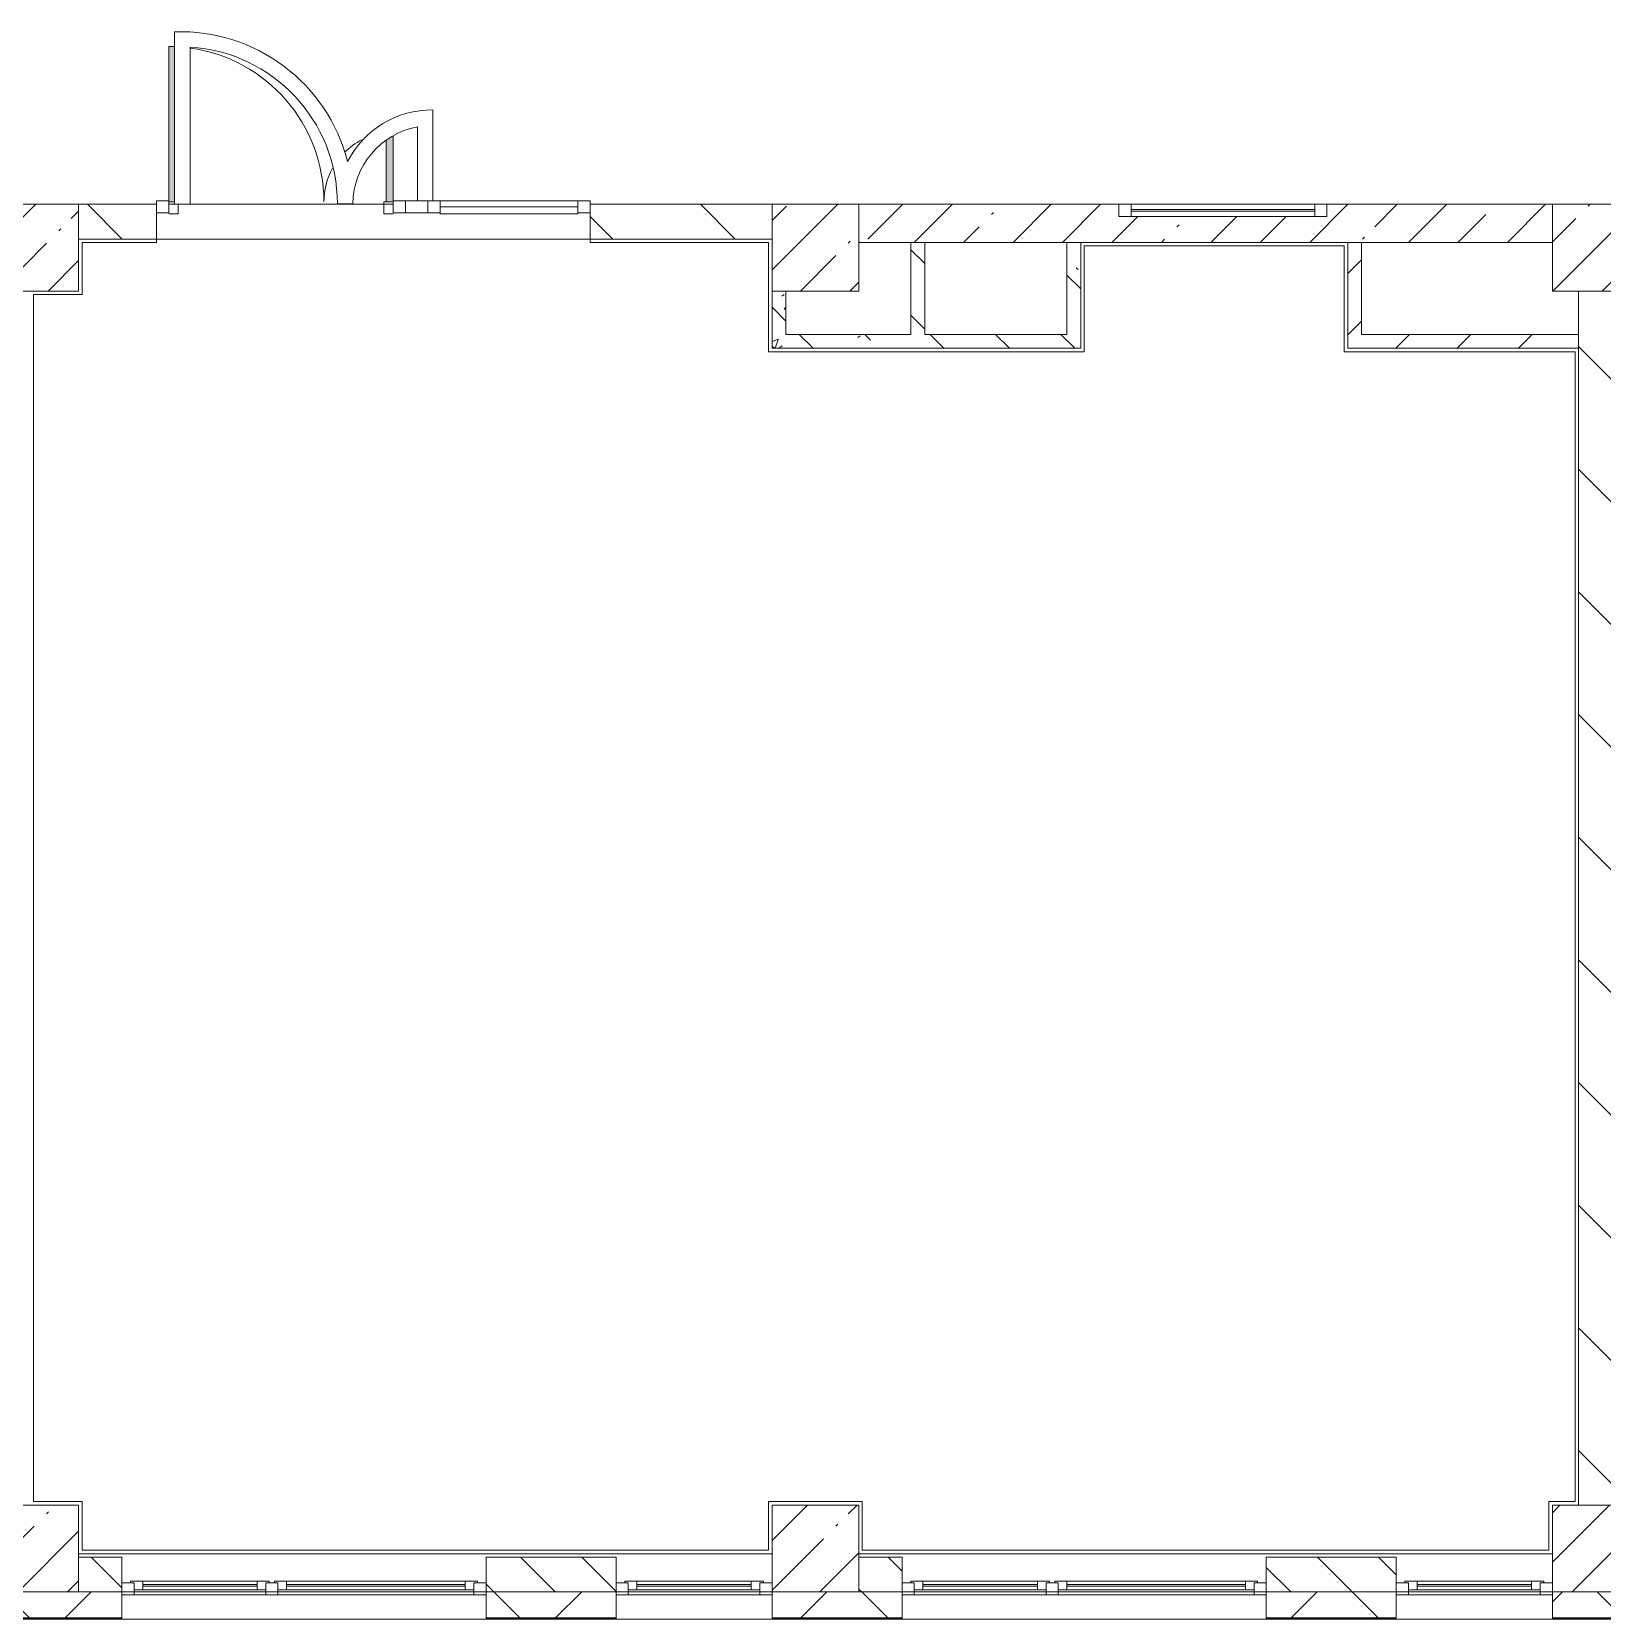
# Model space of a CAD drawing. Header units: millimetres. Extents: x 81382 to 274764, y -8553 to 29000.
# Drawn here: x 195394 to 204452, y -258 to 8895 of the extents above; entities that cross this region are included whole.
import ezdxf

# ---------------------------------------------------------------- set-up
doc = ezdxf.new("R2010")
doc.units = ezdxf.units.MM
for name, color, linetype, lineweight, true_color in [('A-DETL-GENF-4', 7, 'Continuous', 5, 0xaaaaaa), ('A-DOOR-4', 7, 'Continuous', 5, 0xe2e2e2), ('A-DOOR-5', 7, 'Continuous', 5, 0xaaaaaa), ('A-FLOR-2', 7, 'Continuous', 5, 0xaaaaaa), ('I-WALL-4', 7, 'Continuous', 5, 0x787878)]:
    doc.layers.add(name, color=color, linetype=linetype, lineweight=lineweight, true_color=true_color)
for name, color, linetype, lineweight in [('A-GLAZ-3', 7, 'Continuous', 5), ('A-GLAZ-CURT-2', 7, 'Continuous', 5), ('A-GLAZ-CWMG-2', 7, 'Continuous', 5), ('A-WALL', 7, 'Continuous', 9), ('A-WALL-2', 7, 'Continuous', 5), ('I-WALL-2', 7, 'Continuous', 5), ('S-COLS-1', 7, 'Continuous', 5)]:
    doc.layers.add(name, color=color, linetype=linetype, lineweight=lineweight)
pattern_1 = [(45, (147753.76, 0), (-353.5534, 353.5534), []), (135, (147753.76, 0), (-353.5534, -353.5534), [])]
pattern_2 = [(135, (147753.76, 0), (-353.5534, -353.5534), [])]
pattern_3 = [(45, (147753.76, 0), (-176.7767, 176.7767), [])]
pattern_4 = [(135, (147753.76, 0), (-377.171, -377.171), [533.4, -88.9, 17.78, -88.9]), (135, (147753.76, 376.94), (-377.171, -377.171), []), (50, (147753.76, 0), (637.6445, -55.7866), [66.675, -733.425]), (355, (147753.76, 0), (-123.3494, 668.699), [53.34, -586.74]), (100.451, (147806.9, -4.65), (514.299, 612.908), [56.665, -623.315]), (46.184, (147753.8, 177.8), (948.776, -147.15), [100.012, -1100.137]), (96.636, (147832.8, 165.5), (830.909, 865.997), [84.998, -934.973]), (351.184, (147753.8, 177.8), (830.918, 865.988), [80.01, -880.11]), (21, (147842.66, 133.35), (530.6506, -357.9283), [66.675, -733.425]), (326, (147842.66, 133.35), (216.308, 644.6585), [53.34, -586.74]), (71.451, (147886.9, 103.5), (746.9596, 286.724), [56.665, -623.315]), (37.5, (147753.76, 0), (10.8105, 295.9426), [16.764, -562.864, 16.764, -578.866, -588.962]), (37.5, (147753.76, 0), (10.8105, 295.9426), [-1175.258, 16.764, -572.198]), (7.5, (147753.76, 0), (233.8692, 350.6318), [16.764, -322.834, 16.764, -549.529, -224.472]), (7.5, (147753.76, 0), (233.8692, 350.6318), [-905.891, 16.764, -207.708]), (327.5, (147555.51, 0), (474.5678, -20.0513), [16.764, -205.486, 16.764, -676.656, -920.115]), (327.5, (147555.51, 0), (474.5678, -20.0513), [-915.67, 16.764, -903.351]), (317.5, (147466.6, 0), (518.4522, 88.9934), [16.764, -272.161, 16.764, -443.738, -653.415]), (317.5, (147466.6, 0), (518.4522, 88.9934), [-749.427, 16.764, -636.651])]

# ---------------------------------------------------------------- blocks, each defined once
blk = doc.blocks.new('BSC_Колонна _Прямоугольная - 500х500-V191-3_9_3_птичка')
at = {"layer": 'S-COLS-1'}
h = blk.add_hatch(dxfattribs=at)
h.set_pattern_fill('FP_70', color=256, style=0, pattern_type=2)
h.set_pattern_definition([(45, (-47660, -7650), (-285.123, 285.123), []), (45, (-47374.88, -7650), (-285.123, 285.123), [504.031, -100.806, 16.764, -84.042])])
h.paths.add_polyline_path([(-113.1, -250), (250, -250), (250, 250), (-250, 250), (-250, -250)])
for p, q in [((250, 250), (-250, 250)), ((-250, 250), (-250, -250)), ((250, -250), (250, 250)), ((-250, -250), (250, -250))]:
    blk.add_line(p, q, dxfattribs=at)
blk = doc.blocks.new('BSC_Колонна _Прямоугольная - 500х500-V192-3_9_3_птичка')
at = {"layer": 'S-COLS-1'}
h = blk.add_hatch(dxfattribs=at)
h.set_pattern_fill('FP_71', color=256, style=0, pattern_type=2)
h.set_pattern_definition([(45, (-52160, -7650), (-285.123, 285.123), []), (45, (-51874.88, -7650), (-285.123, 285.123), [504.031, -100.806, 16.764, -84.042])])
h.paths.add_polyline_path([(-250, -250), (250, -250), (250, 250), (-250, 250)])
for p, q in [((250, 250), (-250, 250)), ((-250, 250), (-250, -250)), ((250, -250), (250, 250)), ((-250, -250), (250, -250))]:
    blk.add_line(p, q, dxfattribs=at)
blk = doc.blocks.new('BSC_Колонна _Прямоугольная - 500х500-V198-3_9_3_птичка')
at = {"layer": 'S-COLS-1'}
h = blk.add_hatch(dxfattribs=at)
h.set_pattern_fill('FP_77', color=256, style=0, pattern_type=2)
h.set_pattern_definition([(45, (-47660, -150), (-285.123, 285.123), []), (45, (-47374.88, -150), (-285.123, 285.123), [504.031, -100.806, 16.764, -84.042])])
h.paths.add_polyline_path([(-250, -250), (250, -250), (250, 250), (-250, 250)])
for p, q in [((250, 250), (-250, 250)), ((-250, 250), (-250, -250)), ((250, -250), (250, 250)), ((-250, -250), (250, -250))]:
    blk.add_line(p, q, dxfattribs=at)
blk = doc.blocks.new('BSC_Колонна _Прямоугольная - 500х500-V199-3_9_3_птичка')
at = {"layer": 'S-COLS-1'}
h = blk.add_hatch(dxfattribs=at)
h.set_pattern_fill('FP_78', color=256, style=0, pattern_type=2)
h.set_pattern_definition([(45, (-52160, -150), (-285.123, 285.123), []), (45, (-51874.88, -150), (-285.123, 285.123), [504.031, -100.806, 16.764, -84.042])])
h.paths.add_polyline_path([(-250, -250), (250, -250), (250, 250), (-250, 250)])
for p, q in [((250, 250), (-250, 250)), ((-250, 250), (-250, -250)), ((250, -250), (250, 250)), ((-250, -250), (250, -250))]:
    blk.add_line(p, q, dxfattribs=at)
blk = doc.blocks.new('BSC_Колонна _Прямоугольная - 500х500-V212-3_9_3_птичка')
at = {"layer": 'S-COLS-1'}
h = blk.add_hatch(dxfattribs=at)
h.set_pattern_fill('FP_98', color=256, style=0, pattern_type=2)
h.set_pattern_definition([(45, (-56660, -150), (-285.123, 285.123), []), (45, (-56374.88, -150), (-285.123, 285.123), [504.031, -100.806, 16.764, -84.042])])
h.paths.add_polyline_path([(-250, -250), (250, -250), (250, 250), (-250, 250), (-250, 80.5)])
for p, q in [((250, 250), (-250, 250)), ((-250, 250), (-250, -250)), ((250, -250), (250, 250)), ((-250, -250), (250, -250))]:
    blk.add_line(p, q, dxfattribs=at)
blk = doc.blocks.new('BSC_Колонна _Прямоугольная - 500х500-V213-3_9_3_птичка')
at = {"layer": 'S-COLS-1'}
h = blk.add_hatch(dxfattribs=at)
h.set_pattern_fill('FP_99', color=256, style=0, pattern_type=2)
h.set_pattern_definition([(45, (-56660, -7650), (-285.123, 285.123), []), (45, (-56374.88, -7650), (-285.123, 285.123), [504.031, -100.806, 16.764, -84.042])])
h.paths.add_polyline_path([(-250, -250), (250, -250), (250, 250), (-250, 250)])
for p, q in [((250, 250), (-250, 250)), ((-250, 250), (-250, -250)), ((250, -250), (250, 250)), ((-250, -250), (250, -250))]:
    blk.add_line(p, q, dxfattribs=at)
blk = doc.blocks.new('120_Окно_СКБ_1Ст - 120_Окно_СКБ_1Ст 900х2500_h_-V222-3_9_3_птичка')
at = {"layer": 'A-GLAZ-3'}
for p, q in [((-450, -127), (-450, -57)), ((-450, -57), (-380, -57)), ((450, -57), (-450, -57)), ((-380, -57), (-380, -127)), ((380, -87), (-380, -87)), ((-380, -87), (-380, -127)), ((-330, -137), (-330, -87)), ((330, -137), (330, -87)), ((380, -127), (380, -57)), ((380, -57), (450, -57)), ((380, -127), (380, -87)), ((450, -57), (450, -127)), ((-380, -127), (-450, -127)), ((-450, -127), (-400, -127)), ((-380, -127), (-400, -127)), ((-400, -127), (-400, -137)), ((-400, -137), (400, -137)), ((400, -137), (-400, -137)), ((-330, -107), (330, -107)), ((330, -117), (-330, -117)), ((450, -127), (380, -127)), ((400, -127), (380, -127)), ((400, -127), (450, -127)), ((400, -137), (400, -127))]:
    blk.add_line(p, q, dxfattribs=at)
blk = doc.blocks.new('120_Окно_СКБ_2Ст - 120_Окно_СКБ_2Ст 2100х2400 _мал створка справа_-22446225-3_9_3_птичка')
at = {"layer": 'A-GLAZ-3'}
for p, q in [((-1050, -127), (-1050, -57)), ((-1050, -57), (-980, -57)), ((1050, -57), (-1050, -57)), ((-980, -57), (-980, -127)), ((150, -87), (-980, -87)), ((-980, -87), (-980, -127)), ((-930, -137), (-930, -87)), ((100, -137), (100, -87)), ((150, -127), (150, -57)), ((150, -57), (220, -57)), ((150, -127), (150, -87)), ((220, -57), (220, -127)), ((980, -87), (220, -87)), ((220, -87), (220, -127)), ((270, -137), (270, -87)), ((930, -137), (930, -87)), ((980, -127), (980, -57)), ((980, -57), (1050, -57)), ((980, -127), (980, -87)), ((1050, -57), (1050, -127)), ((-980, -127), (-1050, -127)), ((-1050, -127), (-1000, -127)), ((-980, -127), (-1000, -127)), ((-1000, -127), (-1000, -137)), ((-1000, -137), (170, -137)), ((170, -137), (-1000, -137)), ((-930, -107), (100, -107)), ((100, -117), (-930, -117)), ((220, -127), (150, -127)), ((170, -127), (150, -127)), ((170, -127), (200, -127)), ((170, -137), (170, -127)), ((220, -127), (200, -127)), ((200, -127), (200, -137)), ((200, -137), (1000, -137)), ((1000, -137), (200, -137)), ((270, -107), (930, -107)), ((930, -117), (270, -117)), ((1050, -127), (980, -127)), ((1000, -127), (980, -127)), ((1000, -127), (1050, -127)), ((1000, -137), (1000, -127))]:
    blk.add_line(p, q, dxfattribs=at)
blk = doc.blocks.new('120_Окно_СКБ_1Ст - 120_Окно_СКБ_1Ст 900х2500_h_-V292-3_9_3_птичка')
at = {"layer": 'A-GLAZ-3'}
for p, q in [((-450, -127), (-450, -57)), ((-450, -57), (-380, -57)), ((450, -57), (-450, -57)), ((-380, -57), (-380, -127)), ((380, -87), (-380, -87)), ((-380, -87), (-380, -127)), ((-330, -137), (-330, -87)), ((330, -137), (330, -87)), ((380, -127), (380, -57)), ((380, -57), (450, -57)), ((380, -127), (380, -87)), ((450, -57), (450, -127)), ((-380, -127), (-450, -127)), ((-450, -127), (-400, -127)), ((-380, -127), (-400, -127)), ((-400, -127), (-400, -137)), ((-400, -137), (400, -137)), ((400, -137), (-400, -137)), ((-330, -107), (330, -107)), ((330, -117), (-330, -117)), ((450, -127), (380, -127)), ((400, -127), (380, -127)), ((400, -127), (450, -127)), ((400, -137), (400, -127))]:
    blk.add_line(p, q, dxfattribs=at)
blk = doc.blocks.new('Прямоугольный импост - 50 x 70 мм-V347-3_9_3_птичка')
at = {"layer": 'A-GLAZ-CWMG-2'}
for p, q in [((-70, 35), (0, 35)), ((-70, -35), (-70, 35)), ((0, 35), (0, -35)), ((0, -35), (-70, -35))]:
    blk.add_line(p, q, dxfattribs=at)
blk = doc.blocks.new('Дверь_Витражная_остекление_ - ДВН_ДАО_Главный вход_1200 в свету-V350-3_9_3_птичка')
at = {"layer": 'A-DOOR-4'}
for points in [[(-647.5, 30), (-613.5, 35), (-613.5, 925), (-647.5, 921.8), (-647.5, 35)], [(607.5, 30), (647.5, 35), (647.5, 410.5), (607.5, 378.4), (607.5, 35)]]:
    blk.add_hatch(color=256, dxfattribs=at).paths.add_polyline_path(points)
at = {"layer": 'A-DETL-GENF-4'}
for p, q in [((-613.5, 925), (-647.5, 925)), ((-647.5, 925), (-647.5, 35)), ((607.5, 385.1), (607.5, 30)), ((647.5, 35), (647.5, 410.5)), ((-647.5, 30), (-613.5, 30)), ((-613.5, 30), (-647.5, 30)), ((-592.5, -40), (-592.5, 15)), ((592.5, -40), (592.5, 30)), ((592.5, 30), (647.5, 30)), ((607.5, 30), (647.5, 30)), ((-647.5, -40), (-592.5, -40)), ((647.5, -40), (592.5, -40))]:
    blk.add_line(p, q, dxfattribs=at)
at = {"layer": 'A-DOOR-5'}
for p, q in [((-647.5, 925), (-647.5, 35)), ((647.5, 410.5), (647.5, 35))]:
    blk.add_line(p, q, dxfattribs=at)
for centre, radius, start, end in [((-647.5, 30), 895, 87.78643, 90), ((-647.5, 30), 895, 360, 81.92896), ((647.5, 30), 400, 117.12057, 134.53885), ((647.5, 30), 400, 151.21297, 180)]:
    blk.add_arc(centre, radius, start, end, dxfattribs=at)
blk = doc.blocks.new('Системная панель - Стемалит - 40мм-32257327-3_9_3_птичка')
at = {"layer": 'A-GLAZ-CURT-2'}
for p, q in [((65, 35), (-65, 35)), ((-65, 35), (-65, -35)), ((65, -35), (65, 35)), ((-65, -35), (65, -35))]:
    blk.add_line(p, q, dxfattribs=at)
blk = doc.blocks.new('Прямоугольный импост - 50 x 70 мм-31687886-3_9_3_птичка')
at = {"layer": 'A-GLAZ-CWMG-2'}
for p, q in [((-35, 35), (35, 35)), ((-35, -35), (-35, 35)), ((35, 35), (35, -35)), ((35, -35), (-35, -35))]:
    blk.add_line(p, q, dxfattribs=at)
blk = doc.blocks.new('Прямоугольный импост - 50 x 70 мм-31701779-3_9_3_птичка')
at = {"layer": 'A-GLAZ-CWMG-2'}
for p, q in [((0, 35), (-70, 35)), ((-70, 35), (-70, -35)), ((0, -35), (0, 35)), ((-70, -35), (0, -35))]:
    blk.add_line(p, q, dxfattribs=at)
blk = doc.blocks.new('Системная панель - Стекло - 40мм-V352-3_9_3_птичка')
at = {"layer": 'A-GLAZ-CURT-2'}
for p, q in [((397.5, 0), (-397.5, 0)), ((-397.5, 0), (-397.5, -40)), ((397.5, -40), (397.5, 0)), ((-397.5, -40), (397.5, -40))]:
    blk.add_line(p, q, dxfattribs=at)
blk = doc.blocks.new('Прямоугольный импост - 50 x 70 мм-31702100-3_9_3_птичка')
at = {"layer": 'A-GLAZ-CWMG-2'}
for p, q in [((-35, 35), (35, 35)), ((-35, -35), (-35, 35)), ((35, 35), (35, -35)), ((35, -35), (-35, -35))]:
    blk.add_line(p, q, dxfattribs=at)
blk = doc.blocks.new('Прямоугольный импост - 50 x 70 мм-31720914-3_9_3_птичка')
at = {"layer": 'A-GLAZ-CWMG-2'}
blk.add_line((32940, 7920), (32145, 7920), dxfattribs=at)
blk = doc.blocks.new('120_Окно_СКБ_1Ст - 120_Окно_СКБ_1Ст 400х1200 EI30-24228621-3_9_3_птичка')
at = {"layer": 'A-GLAZ-3'}
for p, q in [((-600, 40), (-600, 110)), ((-600, 110), (-530, 110)), ((600, 110), (-600, 110)), ((-530, 110), (-530, 40)), ((530, 40), (530, 110)), ((530, 110), (600, 110)), ((600, 110), (600, 40)), ((-530, 40), (-600, 40)), ((-600, 40), (600, 40)), ((530, 80), (-530, 80)), ((530, 70), (-530, 70)), ((600, 40), (530, 40))]:
    blk.add_line(p, q, dxfattribs=at)

msp = doc.modelspace()

# ---------------------------------------------------------------- hatches: boundary and pattern name
at = {"layer": 'A-WALL-2'}
h = msp.add_hatch(dxfattribs=at)
h.set_pattern_fill('FP_91', color=256, style=0, pattern_type=2)
h.set_pattern_definition([(135, (147753.76, 0), (-176.7767, -176.7767), [])])
h.paths.add_polyline_path([(213012.5, -100), (213163.8, -100), (213163.8, 100), (212913.8, 100), (212913.8, -100)])
h.paths.add_polyline_path([(202758.2, -100), (203263.8, -100), (203263.8, 100), (202513.8, 100), (202513.8, -100)])
h.paths.add_polyline_path([(204663.8, -100), (205563.8, -100), (205563.8, 100), (204663.8, 100), (204663.8, -52.2)])
h.paths.add_polyline_path([(212013.8, -100), (212013.8, 100), (211463.8, 100), (211463.8, -100)])
h.paths.add_polyline_path([(209163.8, -100), (209363.8, -100), (209363.8, 100), (209163.8, 100), (209163.8, 42.9)])
h.paths.add_polyline_path([(191571.8, -100), (192063.8, -100), (192063.8, 100), (191163.8, 100), (191163.8, -100)])
h.paths.add_polyline_path([(195913.8, -100), (195913.8, 100), (195663.8, 100), (195663.8, -100)])
h.paths.add_polyline_path([(198763.8, -100), (198763.8, 100), (198013.8, 100), (198013.8, -100)])
h.paths.add_polyline_path([(190413.8, -100), (190663.8, -100), (190663.8, 100), (190413.8, 100)])
h.paths.add_polyline_path([(200163.8, -100), (200413.8, -100), (200413.8, 100), (200163.8, 100), (200163.8, 33.3)])
h.paths.add_polyline_path([(189513.8, -100), (189513.8, 100), (188893.8, 100), (188893.8, -100)])
h.paths.add_polyline_path([(181623.8, -100), (181623.8, 100), (181363.8, 100), (181363.8, -100)])
h.paths.add_polyline_path([(186293.8, -100), (186293.8, 100), (186243.8, 100), (186243.8, -100)])
h.paths.add_polyline_path([(177563.5, -100), (177736.6, -100), (177736.6, 100), (177563.5, 100), (177563.5, 55.2)])
h.paths.add_polyline_path([(185743.8, -100), (185743.8, 100), (185176.8, 100), (185176.8, -100)])
h.paths.add_polyline_path([(179453.1, -100), (179863.8, -100), (179863.8, 100), (178636.6, 100), (178636.6, -100)])
h.paths.add_polyline_path([(183723.8, -100), (184276.8, -100), (184276.8, 100), (183723.8, 100)])
h.paths.add_polyline_path([(170263.8, -100), (170463.8, -100), (170463.8, 100), (170263.8, 100), (170263.8, 63.6)])
h.paths.add_polyline_path([(172563.8, -100), (173313.8, -100), (173313.8, 100), (172563.8, 100)])
h.paths.add_polyline_path([(163363.8, -100), (163363.8, 100), (162613.8, 100), (162613.8, -100)])
h.paths.add_polyline_path([(169363.8, -100), (169663.8, -100), (169663.8, 100), (169363.8, 100)])
h.paths.add_polyline_path([(164263.8, -100), (165013.8, -100), (165013.8, 100), (164263.8, 100)])
h.paths.add_polyline_path([(167334.5, -100), (168463.8, -100), (168463.8, 100), (167113.8, 100), (167113.8, -100)])
h.paths.add_polyline_path([(174163.5, -100), (174163.5, 100), (173913.8, 100), (173913.8, -100)])
h.paths.add_polyline_path([(154583.8, -100), (155413.8, -100), (155413.8, 100), (154583.8, 100)])
h.paths.add_polyline_path([(158863.8, -100), (158863.8, 100), (158113.5, 100), (158113.5, -100)])
h.paths.add_polyline_path([(159876.9, -100), (159913.8, -100), (159913.8, 100), (159763.8, 100), (159763.8, -100)])
h = msp.add_hatch(dxfattribs=at)
h.set_pattern_fill('FP_93', color=256, style=0, pattern_type=2)
h.set_pattern_definition(pattern_1)
h.paths.add_polyline_path([(202758.2, -250), (203263.8, -250), (203263.8, -100), (202513.8, -100), (202513.8, -250)])
h.paths.add_polyline_path([(204380.9, -250), (204380.9, -100), (204163.8, -100), (204163.8, -250)])
h.paths.add_polyline_path([(192063.8, -250), (192063.8, -100), (190413.8, -100), (190413.8, -250), (191571.8, -250)])
h.paths.add_polyline_path([(195913.8, -250), (195913.8, -100), (195163.8, -100), (195163.8, -250), (195663.8, -250)])
h.paths.add_polyline_path([(188893.8, -250), (189513.8, -250), (189513.8, -100), (188893.8, -100)])
h.paths.add_polyline_path([(200413.8, -250), (200413.8, -100), (199663.8, -100), (199663.8, -250), (199961.6, -250)])
h.paths.add_polyline_path([(198013.8, -250), (198763.8, -250), (198763.8, -100), (198013.8, -100)])
h.paths.add_polyline_path([(179453.1, -250), (179863.8, -250), (179863.8, -100), (178636.6, -100), (178636.6, -250)])
h.paths.add_polyline_path([(186793.8, -250), (186793.8, -100), (185176.8, -100), (185176.8, -250), (185978.6, -250)])
h.paths.add_polyline_path([(180763.8, -250), (181623.8, -250), (181623.8, -100), (180763.8, -100)])
h.paths.add_polyline_path([(183723.8, -250), (184276.8, -250), (184276.8, -100), (183723.8, -100)])
h.paths.add_polyline_path([(177736.6, -250), (177736.6, -100), (176963.5, -100), (176963.5, -250), (177588.7, -250)])
h.paths.add_polyline_path([(173859.9, -250), (174163.5, -250), (174163.5, -100), (172563.8, -100), (172563.8, -250), (172927.7, -250)])
h.paths.add_polyline_path([(170263.8, -250), (170463.8, -250), (170463.8, -100), (169363.8, -100), (169363.8, -250), (170131.1, -250)])
h.paths.add_polyline_path([(168463.8, -250), (168463.8, -100), (167113.8, -100), (167113.8, -250), (167334.5, -250)])
h.paths.add_polyline_path([(162613.8, -250), (163363.8, -250), (163363.8, -100), (162613.8, -100)])
h.paths.add_polyline_path([(165013.8, -250), (165013.8, -100), (164263.8, -100), (164263.8, -250), (164537.9, -250)])
h.paths.add_polyline_path([(159763.8, -250), (160513.8, -250), (160513.8, -100), (159763.8, -100)])
h.paths.add_polyline_path([(154583.8, -250), (156013.5, -250), (156013.5, -100), (154583.8, -100)])
h.paths.add_polyline_path([(151483.8, -250), (151483.8, -100), (147493.8, -100), (147493.8, -250), (150554.8, -250)])
h.paths.add_polyline_path([(158863.8, -250), (158863.8, -100), (158113.5, -100), (158113.5, -250)])
h = msp.add_hatch(dxfattribs=at)
h.set_pattern_fill('FP_93', color=256, style=0, pattern_type=2)
h.set_pattern_definition(pattern_1)
h.paths.add_polyline_path([(218413.8, -250), (218413.8, -100), (214813.8, -100), (214813.8, -250), (217673.5, -250)])
h.paths.add_polyline_path([(223453.8, -250), (223453.8, -100), (219313.8, -100), (219313.8, -250), (223266.7, -250)])
h.paths.add_polyline_path([(204663.8, -250), (205563.8, -250), (205563.8, -100), (204380.9, -100), (204380.9, -250), (204622.7, -250)])
h.paths.add_polyline_path([(209163.8, -250), (209363.8, -250), (209363.8, -100), (208663.8, -100), (208663.8, -250)])
h.paths.add_polyline_path([(211463.8, -250), (212013.8, -250), (212013.8, -100), (211463.8, -100)])
h.paths.add_polyline_path([(213663.8, -250), (213913.8, -250), (213913.8, -100), (212913.8, -100), (212913.8, -250), (213163.8, -250)])
at = {"layer": 'I-WALL-2'}
h = msp.add_hatch(dxfattribs=at)
h.set_pattern_fill('FP_92', color=256, style=0, pattern_type=2)
h.set_pattern_definition(pattern_2)
h.paths.add_polyline_path([(199029.4, 7700), (199663.8, 7700), (199663.8, 7900), (198613.8, 7900), (198613.8, 7700)])
h.paths.add_polyline_path([(195663.8, 7700), (196113.8, 7700), (196113.8, 7900), (195663.8, 7900), (195663.8, 7750.3)])
h = msp.add_hatch(dxfattribs=at)
h.set_pattern_fill('FP_89', color=256, style=0, pattern_type=2)
h.set_pattern_definition([(45, (147753.76, 0), (-285.123, 285.123), []), (45, (148038.9, 0), (-285.123, 285.123), [504.031, -100.806, 16.764, -84.042])])
h.paths.add_polyline_path([(204163.8, 7680), (204163.8, 7900), (202863.8, 7900), (202863.8, 7830), (201663.8, 7830), (201663.8, 7900), (200163.8, 7900), (200163.8, 7680), (203063.8, 7680)])
h = msp.add_hatch(dxfattribs=at)
h.set_pattern_fill('FP_94', color=256, style=0, pattern_type=2)
h.set_pattern_definition(pattern_3)
h.paths.add_polyline_path([(203063.8, 7070), (203063.8, 7680), (202983.8, 7680), (202983.8, 7070)])
h = msp.add_hatch(dxfattribs=at)
h.set_pattern_fill('FP_92', color=256, style=0, pattern_type=2)
h.set_pattern_definition(pattern_2)
h.paths.add_polyline_path([(204314.5, 400), (204514.5, 400), (204514.5, 7400), (204314.5, 7400), (204314.5, 808.9)])
h = msp.add_hatch(dxfattribs=at)
h.set_pattern_fill('FP_94', color=256, style=0, pattern_type=2)
h.set_pattern_definition(pattern_3)
h.paths.add_polyline_path([(204314.5, 7070), (204314.5, 7150), (203063.8, 7150), (203063.8, 7070)])
at = {"layer": 'I-WALL-4'}
h = msp.add_hatch(dxfattribs=at)
h.set_pattern_fill('FP_97', color=256, style=0, pattern_type=2)
h.set_pattern_definition(pattern_4)
h.paths.add_polyline_path([(200543.8, 7150), (200543.8, 7680), (200463.8, 7680), (200463.8, 7150)])
h = msp.add_hatch(dxfattribs=at)
h.set_pattern_fill('FP_97', color=256, style=0, pattern_type=2)
h.set_pattern_definition(pattern_4)
h.paths.add_polyline_path([(201443.8, 7150), (201443.8, 7680), (201363.8, 7680), (201363.8, 7150)])
h = msp.add_hatch(dxfattribs=at)
h.set_pattern_fill('FP_97', color=256, style=0, pattern_type=2)
h.set_pattern_definition(pattern_4)
h.paths.add_polyline_path([(199743.8, 7150), (199743.8, 7400), (199663.8, 7400), (199663.8, 7150)])
h = msp.add_hatch(dxfattribs=at)
h.set_pattern_fill('FP_97', color=256, style=0, pattern_type=2)
h.set_pattern_definition(pattern_4)
h.paths.add_polyline_path([(200893.8, 7070), (201443.8, 7070), (201443.8, 7150), (199663.8, 7150), (199663.8, 7070)])

# ---------------------------------------------------------------- linework, layer by layer
at = {"layer": 'A-FLOR-2'}
for p, q in [((196217.8, 8894.4), (196217.8, 7900)), ((196307.8, 7900), (196307.8, 8806.8)), ((197707.9, 7920), (197707.9, 8443.9)), ((197617.9, 8346.4), (197617.9, 7920)), ((196217.8, 7900), (196307.8, 7900)), ((197156.4, 7903.5), (197246.4, 7903.5)), ((196113.8, 7700), (196113.8, 7680)), ((198613.8, 7680), (198613.8, 7700)), ((196113.8, 7680), (195683.8, 7680)), ((195683.8, 7680), (195683.8, 7380)), ((199643.8, 7680), (198613.8, 7680)), ((199643.8, 7050), (199643.8, 7680)), ((202963.8, 7660), (201463.8, 7660)), ((201463.8, 7660), (201463.8, 7050)), ((202963.8, 7050), (202963.8, 7660)), ((195683.8, 7380), (195403.8, 7380)), ((195403.8, 7380), (195403.8, 420)), ((201463.8, 7050), (199643.8, 7050)), ((204294.5, 7050), (202963.8, 7050)), ((204294.5, 420), (204294.5, 7050)), ((195403.8, 420), (195683.8, 420)), ((195683.8, 420), (195683.8, 140)), ((199643.8, 140), (199643.8, 420)), ((199643.8, 420), (200183.8, 420)), ((200183.8, 420), (200183.8, 140)), ((204143.8, 140), (204143.8, 420)), ((204143.8, 420), (204294.5, 420)), ((195683.8, 140), (199643.8, 140)), ((200183.8, 140), (204143.8, 140))]:
    msp.add_line(p, q, dxfattribs=at)
for centre, radius, start, end in [((196251.4, 7900), 995, 14.33829, 91.93805), ((196251.4, 7903.5), 905, 360, 86.42904), ((197700.4, 7900), 544, 89.21005, 153.06648), ((197700.4, 7900), 454, 100.46985, 179.55829)]:
    msp.add_arc(centre, radius, start, end, dxfattribs=at)
at = {"layer": 'A-WALL'}
for p, q in [((201443.8, 7680), (201363.8, 7680)), ((203063.8, 7680), (202983.8, 7680)), ((204314.5, 7070), (204314.5, 7150)), ((195663.8, -100), (195913.8, -100)), ((198013.8, -100), (198763.8, -100)), ((200163.8, -100), (200413.8, -100)), ((202513.8, -100), (203263.8, -100)), ((195163.8, -250), (195913.8, -250)), ((195163.8, -253), (195913.8, -253)), ((198013.8, -250), (198763.8, -250)), ((198013.8, -253), (198763.8, -253)), ((199663.8, -250), (200413.8, -250)), ((199663.8, -253), (200413.8, -253)), ((202513.8, -250), (203263.8, -250)), ((202513.8, -253), (203263.8, -253)), ((204163.8, -250), (205563.8, -250)), ((204163.8, -253), (205563.8, -253))]:
    msp.add_line(p, q, dxfattribs=at)
at = {"layer": 'A-WALL-2'}
for p, q in [((195913.8, 100), (195663.8, 100)), ((195913.8, -258), (195913.8, 100)), ((198763.8, 100), (198013.8, 100)), ((198013.8, 100), (198013.8, -258)), ((198763.8, -258), (198763.8, 100)), ((200413.8, 100), (200163.8, 100)), ((200413.8, -258), (200413.8, 100)), ((203263.8, 100), (202513.8, 100)), ((202513.8, 100), (202513.8, -258)), ((203263.8, -258), (203263.8, 100)), ((195913.8, -100), (198013.8, -100)), ((198763.8, -100), (199663.8, -100)), ((199663.8, -100), (199663.8, -258)), ((200413.8, -100), (202513.8, -100)), ((203263.8, -100), (204163.8, -100)), ((204163.8, -100), (204163.8, -258)), ((198763.8, -258), (184276.8, -258)), ((212013.8, -258), (198763.8, -258))]:
    msp.add_line(p, q, dxfattribs=at)
at = {"layer": 'I-WALL-2'}
for p, q in [((196113.8, 7900), (195663.8, 7900)), ((196113.8, 7700), (196113.8, 7900)), ((196183.8, 7900), (196217.8, 7900)), ((196307.8, 7900), (197478.8, 7900)), ((199663.8, 7900), (198613.8, 7900)), ((198613.8, 7900), (198613.8, 7700)), ((201663.8, 7900), (200163.8, 7900)), ((204163.8, 7900), (202863.8, 7900)), ((199663.8, 7700), (195663.8, 7700)), ((200163.8, 7680), (201363.8, 7680)), ((200463.8, 7680), (200463.8, 7150)), ((200543.8, 7150), (200543.8, 7680)), ((201363.8, 7680), (201363.8, 7150)), ((201443.8, 7070), (201443.8, 7680)), ((201443.8, 7680), (202983.8, 7680)), ((202983.8, 7680), (202983.8, 7070)), ((203063.8, 7150), (203063.8, 7680)), ((203063.8, 7680), (204163.8, 7680)), ((199663.8, 7400), (199663.8, 7070)), ((199743.8, 7150), (199743.8, 7400)), ((204314.5, 7400), (204314.5, 7150)), ((200463.8, 7150), (199743.8, 7150)), ((201363.8, 7150), (200543.8, 7150)), ((204314.5, 7150), (203063.8, 7150)), ((199663.8, 7070), (201443.8, 7070)), ((202983.8, 7070), (204314.5, 7070)), ((204314.5, 7070), (204314.5, 400)), ((195663.8, 120), (199663.8, 120)), ((200163.8, 120), (204163.8, 120))]:
    msp.add_line(p, q, dxfattribs=at)

# ---------------------------------------------------------------- block references
at = {"layer": 'A-DOOR-5'}
msp.add_blockref('Дверь_Витражная_остекление_ - ДВН_ДАО_Главный вход_1200 в свету-V350-3_9_3_птичка', (196831.3, 7885), dxfattribs=at)
at = {"layer": 'A-GLAZ-3'}
msp.add_blockref('120_Окно_СКБ_1Ст - 120_Окно_СКБ_1Ст 400х1200 EI30-24228621-3_9_3_птичка', (202263.8, 7790), dxfattribs=at)
at = {"layer": 'A-GLAZ-3', "rotation": 180}
for name, p in [('120_Окно_СКБ_2Ст - 120_Окно_СКБ_2Ст 2100х2400 _мал створка справа_-22446225-3_9_3_птичка', (196963.8, -175)), ('120_Окно_СКБ_1Ст - 120_Окно_СКБ_1Ст 900х2500_h_-V292-3_9_3_птичка', (199213.8, -175)), ('120_Окно_СКБ_2Ст - 120_Окно_СКБ_2Ст 2100х2400 _мал створка справа_-22446225-3_9_3_птичка', (201463.8, -175)), ('120_Окно_СКБ_1Ст - 120_Окно_СКБ_1Ст 900х2500_h_-V222-3_9_3_птичка', (203713.8, -175))]:
    msp.add_blockref(name, p, dxfattribs=at)
at = {"layer": 'A-GLAZ-CURT-2'}
for name, p in [('Системная панель - Стемалит - 40мм-32257327-3_9_3_птичка', (197613.8, 7885)), ('Системная панель - Стекло - 40мм-V352-3_9_3_птичка', (198146.3, 7885))]:
    msp.add_blockref(name, p, dxfattribs=at)
at = {"layer": 'A-GLAZ-CWMG-2', "rotation": 180}
msp.add_blockref('Прямоугольный импост - 50 x 70 мм-31701779-3_9_3_птичка', (196113.8, 7885), dxfattribs=at)
at = {"layer": 'A-GLAZ-CWMG-2', "extrusion": (0, 0, -1), "rotation": 180}
for name, p in [('Прямоугольный импост - 50 x 70 мм-31687886-3_9_3_птичка', (-197513.8, 7885)), ('Прямоугольный импост - 50 x 70 мм-31702100-3_9_3_птичка', (-197713.8, 7885)), ('Прямоугольный импост - 50 x 70 мм-V347-3_9_3_птичка', (-198613.8, 7885))]:
    msp.add_blockref(name, p, dxfattribs=at)
at = {"layer": 'A-GLAZ-CWMG-2'}
msp.add_blockref('Прямоугольный импост - 50 x 70 мм-31720914-3_9_3_птичка', (165603.8, 0), dxfattribs=at)
at = {"layer": 'S-COLS-1'}
for name, p in [('BSC_Колонна _Прямоугольная - 500х500-V191-3_9_3_птичка', (195413.8, 7650)), ('BSC_Колонна _Прямоугольная - 500х500-V192-3_9_3_птичка', (199913.8, 7650)), ('BSC_Колонна _Прямоугольная - 500х500-V213-3_9_3_птичка', (204413.8, 7650)), ('BSC_Колонна _Прямоугольная - 500х500-V198-3_9_3_птичка', (195413.8, 150)), ('BSC_Колонна _Прямоугольная - 500х500-V199-3_9_3_птичка', (199913.8, 150)), ('BSC_Колонна _Прямоугольная - 500х500-V212-3_9_3_птичка', (204413.8, 150))]:
    msp.add_blockref(name, p, dxfattribs=at)

doc.saveas('drawing.dxf')
